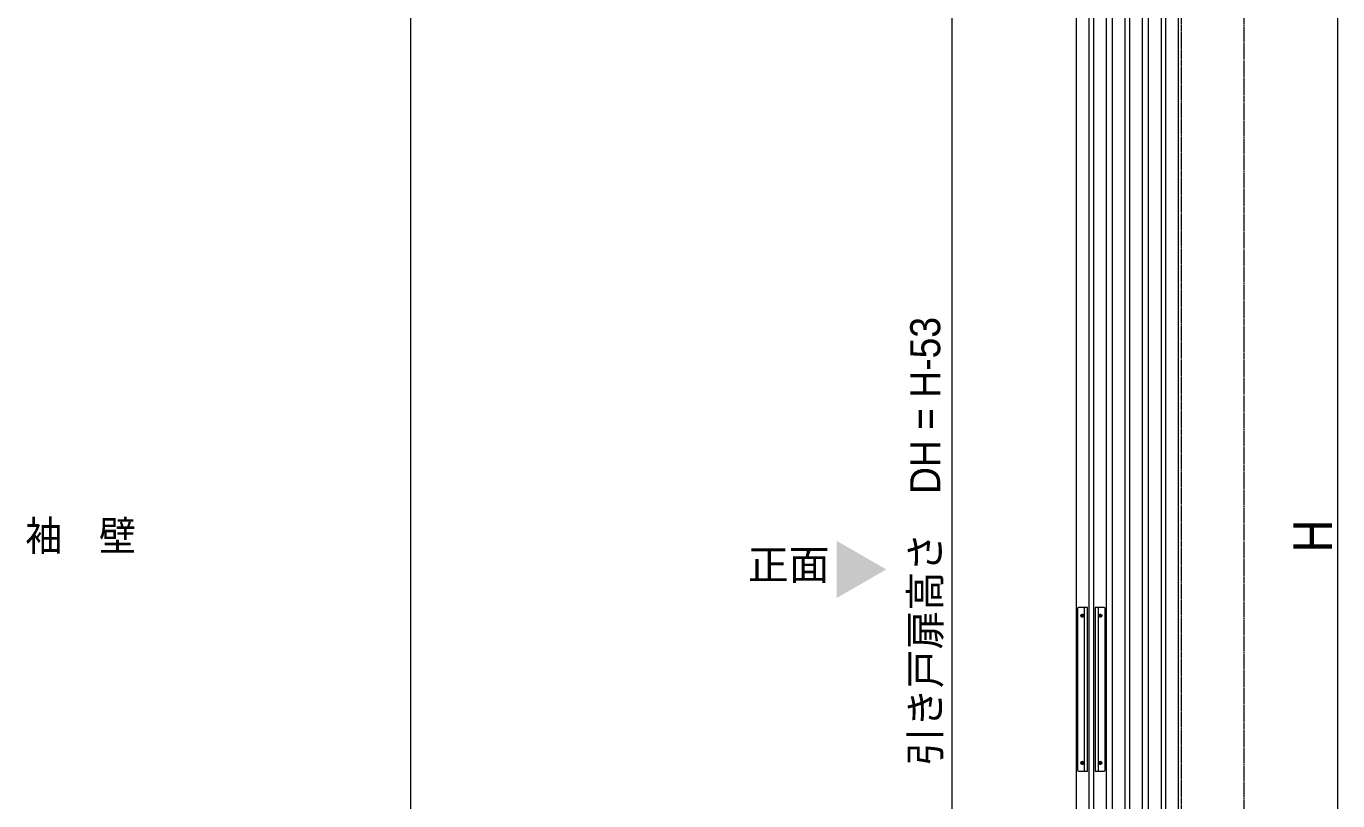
# Model space of a CAD drawing. Units: millimetres, scale not verified. Extents: x -6062 to 6062, y -3045 to 3045.
# Drawn here: x -1905 to -303, y -1124 to -177 of the extents above; entities that cross this region are included whole.
import ezdxf
from ezdxf.enums import TextEntityAlignment as Align

# ---------------------------------------------------------------- set-up
doc = ezdxf.new("R2010")
doc.units = ezdxf.units.MM
doc.header["$LTSCALE"] = 20
for name, pattern in [('USER1', [2.91, 1.76, -0.4, 0.35, -0.4]), ('USER2', [10.5, 8, -0.5, 0.5, -0.5, 0.5, -0.5]), ('USER3', [1.11, 0.71, -0.4])]:
    doc.linetypes.add(name, pattern=pattern)
for name, color, linetype, lineweight in [('0-0_3一般', 7, 'Continuous', 15), ('0-4_2寸法-1', 7, 'Continuous', 15), ('0-5_2寸法-3', 7, 'Continuous', 15)]:
    doc.layers.add(name, color=color, linetype=linetype, lineweight=lineweight)
doc.styles.add('ＭＳ Ｐゴシック', font='')
doc.styles.get('ＭＳ Ｐゴシック').set_extended_font_data('MS PGothic')

# ---------------------------------------------------------------- blocks, each defined once
blk = doc.blocks.new('グループ-17')
at = {"layer": '0-0_3一般'}
for p, q in [((24189.3, -39680), (24189.3, 7190)), ((24909.3, 7190), (24909.3, -39680)), ((24499.3, -39220), (24499.3, 6580)), ((24599.3, 6580), (24599.3, -39220)), ((23332.3, -17770), (23332.3, -21730)), ((24006.3, -21730), (24006.3, -17770))]:
    blk.add_line(p, q, dxfattribs=at)
at = {"layer": '0-0_3一般', "linetype": 'USER1'}
for p, q in [((23452.3, -17994), (23452.3, -17906)), ((23886.3, -17906), (23886.3, -17994)), ((23408.3, -17950), (23496.3, -17950)), ((23842.3, -17950), (23930.3, -17950)), ((23408.3, -21550), (23496.3, -21550)), ((23452.3, -21594), (23452.3, -21506)), ((23842.3, -21550), (23930.3, -21550)), ((23886.3, -21506), (23886.3, -21594))]:
    blk.add_line(p, q, dxfattribs=at)
at = {"layer": '0-0_3一般', "linetype": 'USER3'}
for p, q in [((23502.3, -21750), (23502.3, -17750)), ((23836.3, -17750), (23836.3, -21750))]:
    blk.add_line(p, q, dxfattribs=at)
at = {"layer": '0-0_3一般', "linetype": 'USER2'}
blk.add_lwpolyline([(25869.3, 8000), (27394.2, 8000), (27394.2, -40000), (25869.3, -40000)], close=True, dxfattribs=at)
at = {"layer": '0-0_3一般'}
for points in [[(23309.3, 7190), (24029.3, 7190), (24029.3, -39680), (23309.3, -39680)], [(25069.3, 7190), (25789.3, 7190), (25789.3, -39680), (25069.3, -39680)], [(23719.3, 6580), (23719.3, -39220), (23619.3, -39220), (23619.3, 6580)], [(25479.3, 6580), (25479.3, -39220), (25379.3, -39220), (25379.3, 6580)]]:
    blk.add_lwpolyline(points, close=True, dxfattribs=at)
for points in [[(23352.3, -21750), (23572.3, -21750), (23572.3, -17750), (23352.3, -17750)], [(23986.3, -17750), (23766.3, -17750), (23766.3, -21750), (23986.3, -21750)]]:
    blk.add_lwpolyline(points, dxfattribs=at)
for centre in [(23452.3, -17950), (23886.3, -17950), (23452.3, -21550), (23886.3, -21550)]:
    blk.add_circle(centre, 40, dxfattribs=at)
for centre, start, end in [((23352.3, -17770), 90, 180), ((23986.3, -17770), 0, 90), ((23352.3, -21730), 180, 270), ((23986.3, -21730), 270, 0)]:
    blk.add_arc(centre, 20, start, end, dxfattribs=at)
blk = doc.blocks.new('グループ-18')
at = {"layer": '0-0_3一般'}
blk.add_line((7040, 8000), (7040, -40000), dxfattribs=at)

msp = doc.modelspace()

# ---------------------------------------------------------------- linework, layer by layer
at = {"layer": '0-4_2寸法-1'}
for p, q in [((-303.04, -1987.29), (-303.04, 387.29)), ((-774.54, 346.79), (-774.54, -1974.79))]:
    msp.add_line(p, q, dxfattribs=at)
at = {"layer": '0-5_2寸法-3'}
msp.add_solid([(-915.28, -805.93), (-854.54, -841), (-915.28, -876.07)], dxfattribs=at)

# ---------------------------------------------------------------- block references
at = {"layer": '0-0_3一般', "xscale": 0.05, "yscale": 0.05}
for name in ['グループ-17', 'グループ-18']:
    msp.add_blockref(name, (-1787.5, 0), dxfattribs=at)

# ---------------------------------------------------------------- texts
at = {"layer": '0-4_2寸法-1', "style": 'ＭＳ Ｐゴシック'}
for s, height, width, p in [('引き戸扉高さ\u3000DH = H-53', 36.66, 0.95, (-777.65, -1081.33)), ('H', 47.17, 0.9, (-295.96, -820.25))]:
    msp.add_text(s, height=height, rotation=90, dxfattribs=dict(at, width=width)).set_placement(p, align=Align.BOTTOM_LEFT)
at = {"layer": '0-5_2寸法-3', "style": 'ＭＳ Ｐゴシック', "width": 0.9}
msp.add_text('袖\u3000壁', height=36.69, dxfattribs=at).set_placement((-1906.14, -829.24), align=Align.BOTTOM_LEFT)
at = {"layer": '0-5_2寸法-3', "style": 'ＭＳ Ｐゴシック'}
msp.add_text('正面', height=36.66, dxfattribs=at).set_placement((-1023.76, -864.58), align=Align.BOTTOM_LEFT)

doc.saveas('drawing.dxf')
